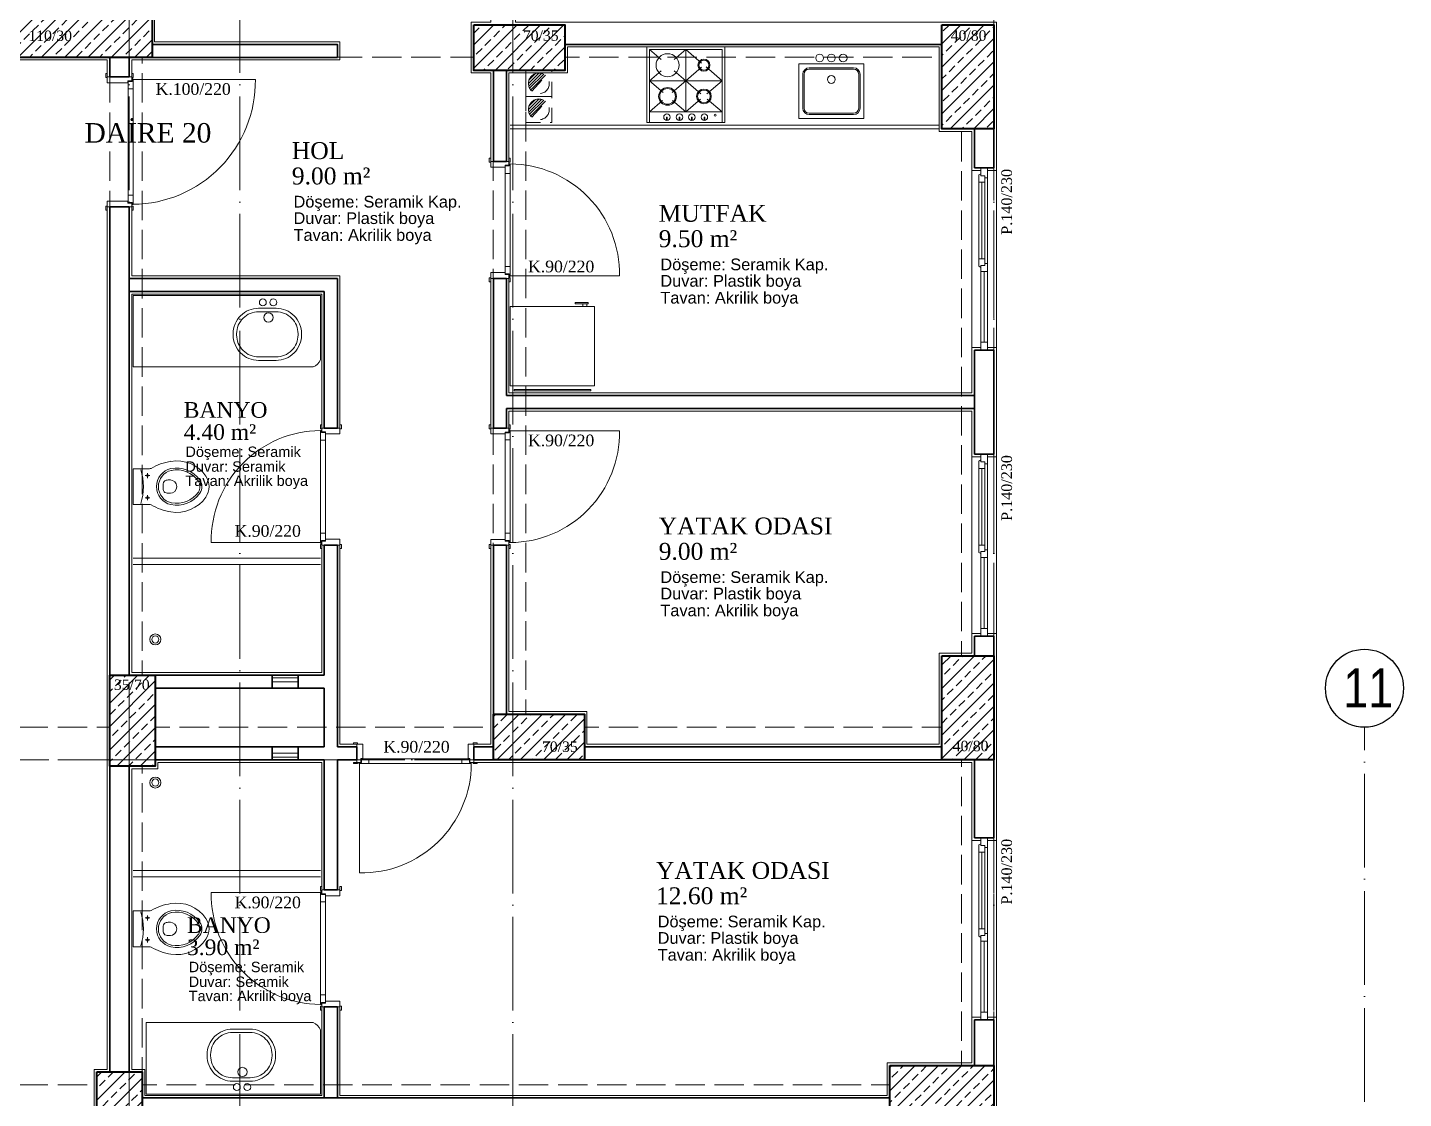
# Model space of a CAD drawing. Header units: millimetres. Extents: x 11587 to 81192, y -36083 to -25300.
# Drawn here: x 35018 to 36076, y -33766 to -32942 of the extents above; entities that cross this region are included whole.
import ezdxf

# ---------------------------------------------------------------- set-up
doc = ezdxf.new("R2010")
doc.units = ezdxf.units.MM
doc.linetypes.add('AKS', pattern=[30, 24, -3, 0, -3])
doc.linetypes.add('IZDUSUM1', pattern=[20, 7.5, -5, 7.5, 0])
for name, color, linetype, lineweight in [('rtm-aks balon', 20, 'Continuous', 25), ('rtm-aks balon yazı', 7, 'Continuous', 20), ('rtm-aks yeni', 7, 'AKS', 20), ('rtm-cam', 141, 'Continuous', 9), ('rtm-duv tugla', 22, 'Continuous', 35), ('rtm-izdusum-üst ince', 8, 'IZDUSUM1', 5), ('rtm-kapı-ahsap', 35, 'Continuous', 13), ('rtm-mhl-yazı-adı', 150, 'Continuous', 30), ('rtm-mhl-yazı-m2', 7, 'Continuous', 20), ('rtm-mhl-yazı-malzeme', 253, 'Continuous', 13), ('rtm-pen-ahsap', 35, 'Continuous', 13), ('rtm-plan katmanı-05', 205, 'Continuous', 20), ('rtm-plan katmanı-07', 135, 'Continuous', 9), ('rtm-sıva', 252, 'Continuous', 15), ('rtm-tarama-betonarme', 51, 'Continuous', 15), ('rtm-tas_betonarme', 50, 'Continuous', 40), ('rtm-tefris vitrifiye', 9, 'Continuous', 9)]:
    doc.layers.add(name, color=color, linetype=linetype, lineweight=lineweight)
doc.styles.add('AKSYAZI', font='ARIALN.TTF')
doc.styles.add('ARIAL', font='times.ttf')
doc.styles.get("Standard").update_dxf_attribs({"font": 'arial.ttf'})
doc.styles.add('VAZ-OLCU', font='times.ttf', dxfattribs={"height": 60})
pattern_1 = [(45, (482503.407, 30119.077), (-8.98025612, 8.98025612), []), (45, (482512.387, 30119.077), (-8.98025612, 8.98025612), [6.35, -3.175])]
pattern_2 = [(45, (12441.76, 20249.116), (-8.980256, 8.980256), []), (45, (12450.74, 20249.116), (-8.980256, 8.980256), [6.35, -3.175])]

# ---------------------------------------------------------------- blocks, each defined once
blk = doc.blocks.new('KİRİŞA')
at = {"layer": 'rtm-izdusum-üst ince', "ltscale": 1.5}
for points in [[(22639.4, -53689.2), (22639.4, -53214.2)], [(22664.4, -53689.2), (22664.4, -53214.2)], [(22671.9, -53214.2), (22919.4, -53214.2)], [(22989.4, -53214.2), (23279.4, -53214.2)], [(22934.4, -53719.2), (22934.4, -53224.2)], [(22959.4, -53719.2), (22959.4, -53224.2)], [(23294.4, -53674.2), (23294.4, -53269.2)], [(23319.4, -53674.2), (23319.4, -53269.2)], [(22219.4, -53729.2), (22639.4, -53729.2)], [(22674.4, -53729.2), (22934.4, -53729.2)], [(23004.4, -53729.2), (23279.4, -53729.2)], [(22219.4, -53754.2), (22639.4, -53754.2)], [(22639.4, -53994.2), (22639.4, -53759.2)], [(22664.4, -53994.2), (22664.4, -53759.2)], [(22674.4, -53754.2), (22934.4, -53754.2)], [(23004.4, -53754.2), (23279.4, -53754.2)], [(23294.4, -53989.2), (23294.4, -53754.2)], [(23319.4, -53989.2), (23319.4, -53754.2)], [(22219.4, -54004.2), (22629.4, -54004.2)], [(22664.4, -54004.2), (23239.4, -54004.2)]]:
    blk.add_lwpolyline(points, dxfattribs=at)
blk = doc.blocks.new('rty')
at = {"layer": 'rtm-kapı-ahsap'}
for p, q in [((-58244.9, -62700.3), (-58243.8, -62700.3)), ((-58244.9, -62703.4), (-58244.9, -62700.3)), ((-58243.8, -62703.4), (-58244.9, -62703.4)), ((-58243.8, -62700.3), (-58243.8, -62703.4)), ((-58243.8, -62707.4), (-58243.8, -62702.9)), ((-58229.8, -62702.9), (-58243.8, -62702.9)), ((-58229.8, -62700.4), (-58229.8, -62703.4)), ((-58228.8, -62700.4), (-58229.8, -62700.4)), ((-58229.8, -62702.9), (-58229.8, -62705.9)), ((-58229.8, -62703.4), (-58228.8, -62703.4)), ((-58228.8, -62703.4), (-58228.8, -62700.4)), ((-58232.8, -62707.4), (-58243.8, -62707.4)), ((-58232.8, -62705.9), (-58232.8, -62707.4)), ((-58229.8, -62705.9), (-58232.8, -62705.9)), ((-58232.6, -62706.4), (-58232.6, -62789.4)), ((-58232.6, -62706.4), (-58229.7, -62706.4)), ((-58228.8, -62712), (-58232.6, -62712)), ((-58229.8, -62704.9), (-58228.8, -62704.9)), ((-58229.7, -62706.4), (-58229.7, -62704.9)), ((-58228.8, -62790.9), (-58228.8, -62704.9)), ((-58144.8, -62704.9), (-58228.8, -62704.9)), ((-58228.8, -62783.7), (-58232.6, -62783.7)), ((-58243.8, -62792.3), (-58244.9, -62792.3)), ((-58244.9, -62792.3), (-58244.9, -62795.4)), ((-58244.9, -62795.4), (-58243.8, -62795.4)), ((-58243.8, -62788.4), (-58243.8, -62792.9)), ((-58232.8, -62788.4), (-58243.8, -62788.4)), ((-58243.8, -62795.4), (-58243.8, -62792.3)), ((-58229.8, -62792.9), (-58243.8, -62792.9)), ((-58232.8, -62789.9), (-58232.8, -62788.4)), ((-58229.8, -62789.9), (-58232.8, -62789.9)), ((-58232.6, -62789.4), (-58229.7, -62789.4)), ((-58229.8, -62792.9), (-58229.8, -62789.9)), ((-58229.8, -62790.9), (-58228.8, -62790.9)), ((-58229.8, -62795.4), (-58229.8, -62792.3)), ((-58229.8, -62792.3), (-58228.8, -62792.3)), ((-58228.8, -62795.4), (-58229.8, -62795.4)), ((-58229.7, -62789.4), (-58229.7, -62790.9)), ((-58228.8, -62792.3), (-58228.8, -62795.4))]:
    blk.add_line(p, q, dxfattribs=at)
at = {"layer": 'rtm-kapı-ahsap', "const_width": 0.392}
blk.add_lwpolyline([(-58229.2, -62703.9, 1), (-58229.2, -62704.5, 1)], format="xyb", close=True, dxfattribs=at)
at = {"layer": 'rtm-kapı-ahsap'}
blk.add_arc((-58229.1, -62706.6), 84.3, 270.2011, 1.1472, dxfattribs=at)
blk = doc.blocks.new('K-100')
at = {"layer": 'rtm-kapı-ahsap'}
for p, q in [((-34308.1, -13702.2), (-34307, -13702.2)), ((-34308.1, -13705.4), (-34308.1, -13702.2)), ((-34307, -13702.2), (-34307, -13705.4)), ((-34307, -13709.3), (-34307, -13704.8)), ((-34288, -13704.8), (-34307, -13704.8)), ((-34288, -13702.3), (-34288, -13705.4)), ((-34287, -13702.3), (-34288, -13702.3)), ((-34288, -13704.8), (-34288, -13707.8)), ((-34287, -13705.4), (-34287, -13702.3)), ((-34307, -13705.4), (-34308.1, -13705.4)), ((-34291, -13709.3), (-34307, -13709.3)), ((-34288, -13707.8), (-34291, -13707.8)), ((-34291, -13707.8), (-34291, -13709.3)), ((-34290.8, -13801.3), (-34290.8, -13708.3)), ((-34290.8, -13708.3), (-34287.9, -13708.3)), ((-34287, -13713.9), (-34290.8, -13713.9)), ((-34288, -13705.4), (-34287, -13705.4)), ((-34288, -13706.8), (-34287, -13706.8)), ((-34287.9, -13708.3), (-34287.9, -13706.8)), ((-34287, -13706.8), (-34287, -13802.8)), ((-34287, -13795.6), (-34290.8, -13795.6)), ((-34307, -13804.2), (-34308.1, -13804.2)), ((-34308.1, -13804.2), (-34308.1, -13807.3)), ((-34308.1, -13807.3), (-34307, -13807.3)), ((-34307, -13800.3), (-34307, -13804.8)), ((-34291, -13800.3), (-34307, -13800.3)), ((-34307, -13807.3), (-34307, -13804.2)), ((-34288, -13804.8), (-34307, -13804.8)), ((-34291, -13801.8), (-34291, -13800.3)), ((-34288, -13801.8), (-34291, -13801.8)), ((-34290.8, -13801.3), (-34287.9, -13801.3)), ((-34288, -13804.8), (-34288, -13801.8)), ((-34288, -13802.8), (-34287, -13802.8)), ((-34288, -13807.3), (-34288, -13804.2)), ((-34288, -13804.2), (-34287, -13804.2)), ((-34287, -13807.3), (-34288, -13807.3)), ((-34287.9, -13801.3), (-34287.9, -13802.8)), ((-34193, -13802.8), (-34287, -13802.8)), ((-34287, -13804.2), (-34287, -13807.3))]:
    blk.add_line(p, q, dxfattribs=at)
at = {"layer": 'rtm-kapı-ahsap', "const_width": 0.392}
blk.add_lwpolyline([(-34287.4, -13803.7, -1), (-34287.4, -13803.1, -1)], format="xyb", close=True, dxfattribs=at)
at = {"layer": 'rtm-kapı-ahsap'}
blk.add_arc((-34287.9, -13801.7), 94.9, 359.3332, 89.4605, dxfattribs=at)

msp = doc.modelspace()

# ---------------------------------------------------------------- hatches: boundary and pattern name
at = {"layer": 'rtm-izdusum-üst ince', "ltscale": 1.5}
h = msp.add_hatch(dxfattribs=at)
h.set_pattern_fill('ANSI31', color=256, scale=0.5, angle=180, style=0)
h.set_pattern_definition([(225, (35855.5832, -32975.134), (1.122532, -1.122532), [])])
edge = h.paths.add_edge_path()
edge.add_arc((35411.19, -32985.13), 8, 47.23741, 227.23741, ccw=False)
edge.add_line((35416.62, -32979.26), (35405.76, -32991.01))
h = msp.add_hatch(dxfattribs=at)
h.set_pattern_fill('ANSI31', color=256, scale=0.5, angle=180, style=0)
h.set_pattern_definition([(225, (35855.5832, -32995.134), (1.122532, -1.122532), [])])
edge = h.paths.add_edge_path()
edge.add_arc((35411.19, -33005.13), 8, 47.23741, 227.23741, ccw=False)
edge.add_line((35416.62, -32999.26), (35405.76, -33011.01))
at = {"layer": 'rtm-tarama-betonarme'}
h = msp.add_hatch(dxfattribs=at)
h.set_pattern_fill('ANSI33', color=256, scale=2, style=0)
h.set_pattern_definition(pattern_1)
h.paths.add_polyline_path([(35113.69, -32935.13), (35113.69, -32965.13), (35003.69, -32965.13), (35003.69, -32935.13)])
h = msp.add_hatch(dxfattribs=at)
h.set_pattern_fill('ANSI33', color=256, scale=2, style=0)
h.set_pattern_definition(pattern_1)
h.paths.add_polyline_path([(35431.19, -32940.13), (35431.19, -32975.13), (35361.19, -32975.13), (35361.19, -32940.13)])
h = msp.add_hatch(dxfattribs=at)
h.set_pattern_fill('ANSI33', color=256, scale=2, style=0)
h.set_pattern_definition(pattern_1)
h.paths.add_polyline_path([(35761.19, -33020.13), (35721.19, -33020.13), (35721.19, -32940.13), (35761.19, -32940.13)])
h = msp.add_hatch(dxfattribs=at)
h.set_pattern_fill('ANSI33', color=256, scale=2, style=0)
h.set_pattern_definition(pattern_2)
h.paths.add_polyline_path([(35761.19, -33505.13), (35721.19, -33505.13), (35721.19, -33425.13), (35761.19, -33425.13)])
h = msp.add_hatch(dxfattribs=at)
h.set_pattern_fill('ANSI33', color=256, scale=2, style=0)
h.set_pattern_definition(pattern_2)
h.paths.add_polyline_path([(35116.19, -33510.13), (35081.19, -33510.13), (35081.19, -33440.13), (35116.19, -33440.13)])
h = msp.add_hatch(dxfattribs=at)
h.set_pattern_fill('ANSI33', color=256, scale=2, style=0)
h.set_pattern_definition(pattern_2)
h.paths.add_polyline_path([(35376.19, -33505.13), (35376.19, -33470.13), (35446.19, -33470.13), (35446.19, -33505.13)])
h = msp.add_hatch(dxfattribs=at)
h.set_pattern_fill('ANSI33', color=256, scale=2, style=0)
h.set_pattern_definition([(45, (12431.76, 20249.116), (-8.980256, 8.980256), []), (45, (12440.74, 20249.116), (-8.980256, 8.980256), [6.35, -3.175])])
h.paths.add_polyline_path([(35071.19, -33825.13), (35071.19, -33745.13), (35106.19, -33745.13), (35106.19, -33825.13)])
h = msp.add_hatch(dxfattribs=at)
h.set_pattern_fill('ANSI33', color=256, scale=2, style=0)
h.set_pattern_definition(pattern_2)
h.paths.add_polyline_path([(35761.19, -33780.13), (35681.19, -33780.13), (35681.19, -33740.13), (35761.19, -33740.13)])

# ---------------------------------------------------------------- linework, layer by layer
at = {"layer": 'rtm-aks balon'}
msp.add_circle((36046.19, -33450.13), 30, dxfattribs=at)
at = {"layer": 'rtm-aks yeni', "ltscale": 3}
for p, q in [((35096.19, -35680.13), (35096.19, -31980.13)), ((35181.19, -35680.13), (35181.19, -31980.13)), ((35391.19, -35680.13), (35391.19, -31980.13)), ((35761.19, -35680.13), (35761.19, -31980.13)), ((36046.19, -35570.13), (36046.19, -33480.13)), ((33971.19, -33505.13), (35761.19, -33505.13))]:
    msp.add_line(p, q, dxfattribs=at)
at = {"layer": 'rtm-cam'}
for p, q in [((35751.94, -33061.13), (35751.94, -33120.13)), ((35753.69, -33129.63), (35753.69, -33184.13)), ((35751.94, -33281.13), (35751.94, -33340.13)), ((35753.69, -33349.63), (35753.69, -33404.13)), ((35751.94, -33576.13), (35751.94, -33635.13)), ((35753.69, -33644.63), (35753.69, -33699.13))]:
    msp.add_line(p, q, dxfattribs=at)
at = {"layer": 'rtm-duv tugla'}
for points in [[(35081.19, -32965.13), (35081.19, -32980.13)], [(35096.19, -32965.13), (35096.19, -32980.13)], [(35113.69, -32965.13), (35256.19, -32965.13), (35256.19, -32955.13), (35113.69, -32955.13)], [(35431.19, -32955.13), (35721.19, -32955.13)], [(35376.19, -32975.13), (35376.19, -33045.13)], [(35386.19, -32975.13), (35386.19, -33045.13)], [(35096.19, -32980.13), (35081.19, -32980.13)], [(35746.19, -33020.13), (35746.19, -33050.13)], [(35761.19, -33020.13), (35761.19, -33050.13)], [(35376.19, -33045.13), (35386.19, -33045.13)], [(35746.19, -33050.13), (35761.19, -33050.13)], [(35096.19, -33080.13), (35081.19, -33080.13)], [(35081.19, -33080.13), (35081.19, -33440.13)], [(35096.19, -33080.13), (35096.19, -33440.13)], [(35096.19, -33135.13), (35256.19, -33135.13)], [(35096.19, -33145.13), (35246.19, -33145.13)], [(35246.19, -33145.13), (35246.19, -33250.13)], [(35256.19, -33135.13), (35256.19, -33250.13)], [(35376.19, -33135.13), (35386.19, -33135.13)], [(35376.19, -33135.13), (35376.19, -33250.13)], [(35386.19, -33135.13), (35386.19, -33225.13)], [(35746.19, -33190.13), (35761.19, -33190.13)], [(35746.19, -33190.13), (35746.19, -33270.13)], [(35761.19, -33190.13), (35761.19, -33270.13)], [(35386.19, -33225.13), (35746.19, -33225.13)], [(35386.19, -33235.13), (35746.19, -33235.13)], [(35386.19, -33235.13), (35386.19, -33250.13)], [(35256.19, -33250.13), (35246.19, -33250.13)], [(35376.19, -33250.13), (35386.19, -33250.13)], [(35746.19, -33270.13), (35761.19, -33270.13)], [(35256.19, -33340.13), (35246.19, -33340.13)], [(35246.19, -33340.13), (35246.19, -33440.13)], [(35256.19, -33340.13), (35256.19, -33495.13)], [(35376.19, -33340.13), (35386.19, -33340.13)], [(35376.19, -33340.13), (35376.19, -33470.13)], [(35386.19, -33340.13), (35386.19, -33470.13)], [(35746.19, -33410.13), (35761.19, -33410.13)], [(35746.19, -33410.13), (35746.19, -33425.13)], [(35761.19, -33410.13), (35761.19, -33425.13)], [(35116.19, -33440.13), (35246.19, -33440.13)], [(35206.19, -33450.13), (35206.19, -33440.13)], [(35226.19, -33450.13), (35226.19, -33440.13)], [(35116.19, -33450.13), (35246.19, -33450.13)], [(35246.19, -33450.13), (35246.19, -33495.13)], [(35116.19, -33495.13), (35246.19, -33495.13)], [(35116.19, -33505.13), (35246.19, -33505.13)], [(35206.19, -33495.13), (35206.19, -33505.13)], [(35226.19, -33495.13), (35226.19, -33505.13)], [(35246.19, -33505.13), (35246.19, -33605.13)], [(35256.19, -33495.13), (35271.19, -33495.13)], [(35256.19, -33505.13), (35271.19, -33505.13)], [(35256.19, -33505.13), (35256.19, -33605.13)], [(35271.19, -33495.13), (35271.19, -33505.13)], [(35361.19, -33495.13), (35361.19, -33505.13)], [(35361.19, -33495.13), (35376.19, -33495.13)], [(35361.19, -33505.13), (35376.19, -33505.13)], [(35721.19, -33495.13), (35446.19, -33495.13)], [(35721.19, -33505.13), (35446.19, -33505.13)], [(35746.19, -33505.13), (35746.19, -33565.13)], [(35761.19, -33505.13), (35761.19, -33565.13)], [(35081.19, -33510.13), (35081.19, -33745.13)], [(35096.19, -33510.13), (35096.19, -33745.13)], [(35746.19, -33565.13), (35761.19, -33565.13)], [(35256.19, -33605.13), (35246.19, -33605.13)], [(35256.19, -33695.13), (35246.19, -33695.13)], [(35246.19, -33695.13), (35246.19, -33765.13)], [(35256.19, -33695.13), (35256.19, -33765.13)], [(35746.19, -33705.13), (35761.19, -33705.13)], [(35746.19, -33705.13), (35746.19, -33740.13)], [(35761.19, -33705.13), (35761.19, -33740.13)], [(35681.19, -33765.13), (35106.19, -33765.13)]]:
    msp.add_lwpolyline(points, dxfattribs=at)
at = {"layer": 'rtm-izdusum-üst ince', "ltscale": 1.5}
for points in [[(35401.19, -32975.13), (35401.19, -32995.13), (35421.19, -32995.13), (35421.19, -32975.13), (35401.19, -32975.13)], [(35405.76, -32991.01), (35416.62, -32979.26)], [(35401.19, -32995.13), (35401.19, -33015.13), (35421.19, -33015.13), (35421.19, -32995.13), (35401.19, -32995.13)], [(35405.76, -33011.01), (35416.62, -32999.26)]]:
    msp.add_lwpolyline(points, dxfattribs=at)
for centre in [(35411.19, -32985.13), (35411.19, -33005.13)]:
    msp.add_circle(centre, 8, dxfattribs=at)
at = {"layer": 'rtm-kapı-ahsap'}
for points in [[(35226.19, -33442.13), (35206.19, -33442.13)], [(35226.19, -33445.13), (35206.19, -33445.13)], [(35226.19, -33500.13), (35206.19, -33500.13)], [(35226.19, -33503.13), (35206.19, -33503.13)]]:
    msp.add_lwpolyline(points, dxfattribs=at)
at = {"layer": 'rtm-pen-ahsap'}
for p, q in [((35751.19, -33050.13), (35751.19, -33056.13)), ((35756.19, -33057.63), (35756.19, -33050.13)), ((35749.69, -33055.5), (35749.69, -33061.13)), ((35754.19, -33056.13), (35751.19, -33056.13)), ((35754.19, -33056.13), (35754.19, -33061.13)), ((35756.19, -33057.63), (35754.19, -33057.63)), ((35749.69, -33120.13), (35749.69, -33061.13)), ((35754.19, -33061.13), (35749.69, -33061.13)), ((35754.19, -33120.13), (35754.19, -33061.13)), ((35749.69, -33125.77), (35749.69, -33120.13)), ((35754.19, -33120.13), (35749.69, -33120.13)), ((35754.19, -33125.13), (35754.19, -33120.13)), ((35754.19, -33123.63), (35756.19, -33123.63)), ((35756.19, -33131.13), (35756.19, -33123.63)), ((35751.19, -33125.13), (35751.19, -33129.63)), ((35754.19, -33125.13), (35751.19, -33125.13)), ((35751.19, -33179.13), (35751.19, -33129.63)), ((35756.19, -33129.63), (35751.19, -33129.63)), ((35756.19, -33131.13), (35756.19, -33190.13)), ((35751.19, -33179.13), (35751.19, -33184.77)), ((35756.19, -33184.13), (35751.19, -33184.13)), ((35751.19, -33190.13), (35751.19, -33184.13)), ((35751.19, -33270.13), (35751.19, -33276.13)), ((35756.19, -33277.63), (35756.19, -33270.13)), ((35749.69, -33275.5), (35749.69, -33281.13)), ((35749.69, -33340.13), (35749.69, -33281.13)), ((35754.19, -33281.13), (35749.69, -33281.13)), ((35754.19, -33276.13), (35751.19, -33276.13)), ((35754.19, -33276.13), (35754.19, -33281.13)), ((35756.19, -33277.63), (35754.19, -33277.63)), ((35754.19, -33340.13), (35754.19, -33281.13)), ((35749.69, -33345.77), (35749.69, -33340.13)), ((35754.19, -33340.13), (35749.69, -33340.13)), ((35751.19, -33345.13), (35751.19, -33349.63)), ((35754.19, -33345.13), (35751.19, -33345.13)), ((35754.19, -33345.13), (35754.19, -33340.13)), ((35754.19, -33343.63), (35756.19, -33343.63)), ((35756.19, -33351.13), (35756.19, -33343.63)), ((35751.19, -33399.13), (35751.19, -33349.63)), ((35756.19, -33349.63), (35751.19, -33349.63)), ((35756.19, -33351.13), (35756.19, -33410.13)), ((35751.19, -33399.13), (35751.19, -33404.77)), ((35756.19, -33404.13), (35751.19, -33404.13)), ((35751.19, -33410.13), (35751.19, -33404.13)), ((35751.19, -33565.13), (35751.19, -33571.13)), ((35756.19, -33572.63), (35756.19, -33565.13)), ((35749.69, -33570.5), (35749.69, -33576.13)), ((35749.69, -33635.13), (35749.69, -33576.13)), ((35754.19, -33576.13), (35749.69, -33576.13)), ((35754.19, -33571.13), (35751.19, -33571.13)), ((35754.19, -33571.13), (35754.19, -33576.13)), ((35756.19, -33572.63), (35754.19, -33572.63)), ((35754.19, -33635.13), (35754.19, -33576.13)), ((35749.69, -33640.77), (35749.69, -33635.13)), ((35754.19, -33635.13), (35749.69, -33635.13)), ((35751.19, -33640.13), (35751.19, -33644.63)), ((35754.19, -33640.13), (35751.19, -33640.13)), ((35754.19, -33640.13), (35754.19, -33635.13)), ((35754.19, -33638.63), (35756.19, -33638.63)), ((35756.19, -33646.13), (35756.19, -33638.63)), ((35751.19, -33694.13), (35751.19, -33644.63)), ((35756.19, -33644.63), (35751.19, -33644.63)), ((35756.19, -33646.13), (35756.19, -33705.13)), ((35751.19, -33694.13), (35751.19, -33699.77)), ((35756.19, -33699.13), (35751.19, -33699.13)), ((35751.19, -33705.13), (35751.19, -33699.13))]:
    msp.add_line(p, q, dxfattribs=at)
for points in [[(35749.69, -33055.5), (35751.19, -33054.63)], [(35749.69, -33125.77), (35751.19, -33126.64)], [(35749.69, -33275.5), (35751.19, -33274.63)], [(35749.69, -33345.77), (35751.19, -33346.64)], [(35749.69, -33570.5), (35751.19, -33569.63)], [(35749.69, -33640.77), (35751.19, -33641.64)]]:
    msp.add_lwpolyline(points, dxfattribs=at)
at = {"layer": 'rtm-plan katmanı-05', "ltscale": 0.6}
for points in [[(35744.19, -33188.13), (35744.19, -33052.13)], [(35763.19, -33188.13), (35763.19, -33052.13)], [(35744.19, -33408.13), (35744.19, -33272.13)], [(35763.19, -33408.13), (35763.19, -33272.13)], [(35744.19, -33703.13), (35744.19, -33567.13)], [(35763.19, -33703.13), (35763.19, -33567.13)]]:
    msp.add_lwpolyline(points, dxfattribs=at)
at = {"layer": 'rtm-plan katmanı-07'}
for points in [[(35756.19, -33123.63), (35756.19, -33057.63)], [(35756.19, -33343.63), (35756.19, -33277.63)], [(35756.19, -33638.63), (35756.19, -33572.63)]]:
    msp.add_lwpolyline(points, dxfattribs=at)
at = {"layer": 'rtm-sıva'}
for points in [[(35168.19, -32390.13), (35168.19, -32397.13), (35025.69, -32397.13), (35025.69, -32933.13), (35115.69, -32933.13), (35115.69, -32953.13), (35258.19, -32953.13), (35258.19, -32967.13), (35098.19, -32967.13), (35098.19, -32980.13)], [(35374.19, -33045.13), (35374.19, -32977.13), (35359.19, -32977.13), (35359.19, -32938.13), (35374.19, -32938.13), (35374.19, -32838.13)], [(35756.19, -33052.13), (35763.19, -33052.13), (35763.19, -32938.13), (35393.19, -32938.13), (35393.19, -32838.13)], [(35751.19, -33052.13), (35744.19, -33052.13), (35744.19, -33022.13), (35719.19, -33022.13), (35719.19, -32957.13), (35433.19, -32957.13), (35433.19, -32977.13), (35388.19, -32977.13), (35388.19, -33045.13)], [(35079.19, -32980.13), (35079.19, -32967.13), (34953.19, -32967.13), (34953.19, -32980.13)], [(35086.19, -33847.13), (35079.19, -33847.13), (35079.19, -33827.13), (35069.19, -33827.13), (35069.19, -33743.13), (35079.19, -33743.13), (35079.19, -33080.13)], [(35098.19, -33080.13), (35098.19, -33133.13), (35258.19, -33133.13), (35258.19, -33250.13)], [(35374.19, -33250.13), (35374.19, -33135.13)], [(35388.19, -33135.13), (35388.19, -33223.13), (35744.19, -33223.13), (35744.19, -33188.13), (35751.19, -33188.13)], [(35244.19, -33250.13), (35244.19, -33147.13), (35098.19, -33147.13), (35098.19, -33438.13), (35244.19, -33438.13), (35244.19, -33340.13)], [(35756.19, -33272.13), (35763.19, -33272.13), (35763.19, -33188.13), (35756.19, -33188.13)], [(35388.19, -33250.13), (35388.19, -33237.13), (35744.19, -33237.13), (35744.19, -33272.13), (35751.19, -33272.13)], [(35258.19, -33340.13), (35258.19, -33493.13), (35271.19, -33493.13)], [(35361.19, -33493.13), (35374.19, -33493.13), (35374.19, -33340.13)], [(35388.19, -33340.13), (35388.19, -33468.13), (35448.19, -33468.13), (35448.19, -33493.13), (35719.19, -33493.13), (35719.19, -33423.13), (35744.19, -33423.13), (35744.19, -33408.13), (35751.19, -33408.13)], [(35756.19, -33408.13), (35763.19, -33408.13), (35763.19, -33567.13), (35756.19, -33567.13)], [(35244.19, -33605.13), (35244.19, -33507.13), (35118.19, -33507.13), (35118.19, -33512.13), (35098.19, -33512.13), (35098.19, -33743.13), (35108.19, -33743.13), (35108.19, -33763.13), (35244.19, -33763.13), (35244.19, -33695.13)], [(35751.19, -33567.13), (35744.19, -33567.13), (35744.19, -33507.13), (35361.19, -33507.13)], [(35258.19, -33695.13), (35258.19, -33763.13)], [(35756.19, -33703.13), (35763.19, -33703.13), (35763.19, -33782.13), (35108.19, -33782.13), (35108.19, -33827.13), (35098.19, -33827.13), (35098.19, -33847.13)], [(35258.19, -33763.13), (35679.19, -33763.13), (35679.19, -33738.13), (35744.19, -33738.13), (35744.19, -33703.13), (35751.19, -33703.13)]]:
    msp.add_lwpolyline(points, dxfattribs=at)
at = {"layer": 'rtm-tas_betonarme'}
for points in [[(35003.69, -32935.13), (35113.69, -32935.13), (35113.69, -32965.13), (35003.69, -32965.13)], [(35361.19, -32940.13), (35431.19, -32940.13), (35431.19, -32975.13), (35361.19, -32975.13)], [(35721.19, -32940.13), (35761.19, -32940.13), (35761.19, -33020.13), (35721.19, -33020.13)], [(35721.19, -33425.13), (35761.19, -33425.13), (35761.19, -33505.13), (35721.19, -33505.13)], [(35081.19, -33440.13), (35116.19, -33440.13), (35116.19, -33510.13), (35081.19, -33510.13)], [(35376.19, -33470.13), (35446.19, -33470.13), (35446.19, -33505.13), (35376.19, -33505.13)], [(35071.19, -33745.13), (35106.19, -33745.13), (35106.19, -33825.13), (35071.19, -33825.13)], [(35681.19, -33740.13), (35761.19, -33740.13), (35761.19, -33780.13), (35681.19, -33780.13)]]:
    msp.add_lwpolyline(points, close=True, dxfattribs=at)
at = {"layer": 'rtm-tefris vitrifiye'}
for p, q in [((35554.17, -32957.13), (35494.17, -32957.13)), ((35505.13, -32966.82), (35496.17, -32959.13)), ((35552.17, -32959.13), (35496.17, -32959.13)), ((35496.17, -32959.13), (35496.17, -33007.13)), ((35524.17, -32959.13), (35515.2, -32966.82)), ((35536.36, -32969.59), (35524.17, -32959.13)), ((35524.17, -32959.13), (35524.17, -33007.13)), ((35552.17, -32959.13), (35552.17, -33015.13)), ((35554.17, -32957.13), (35554.17, -33015.13)), ((35496.17, -32983.13), (35505.13, -32975.45)), ((35515.2, -32975.45), (35524.17, -32983.13)), ((35524.17, -32983.13), (35536.4, -32972.65)), ((35539.75, -32972.49), (35552.17, -32983.13)), ((35611.19, -33012.13), (35611.19, -32970.13)), ((35661.19, -32970.13), (35611.19, -32970.13)), ((35653.19, -32973.13), (35619.19, -32973.13)), ((35653.19, -32974.13), (35619.19, -32974.13)), ((35661.19, -33012.13), (35661.19, -32970.13)), ((35496.17, -32983.13), (35506.79, -32992.24)), ((35552.17, -32983.13), (35496.17, -32983.13)), ((35524.17, -32983.13), (35513.71, -32992.1)), ((35524.17, -32983.13), (35535.87, -32993.17)), ((35552.17, -32983.13), (35540.48, -32993.15)), ((35614.19, -33004.13), (35614.19, -32978.13)), ((35615.19, -33004.13), (35615.19, -32978.13)), ((35657.19, -33004.13), (35657.19, -32978.13)), ((35658.19, -33004.13), (35658.19, -32978.13)), ((35535.54, -32997.39), (35524.17, -33007.13)), ((35540.64, -32997.26), (35552.17, -33007.13)), ((35506.39, -32998.37), (35496.17, -33007.13)), ((35496.17, -33007.13), (35496.17, -33015.13)), ((35552.17, -33007.13), (35496.17, -33007.13)), ((35513.88, -32998.31), (35524.17, -33007.13)), ((35554.17, -33015.13), (35494.17, -33015.13)), ((35509.45, -33011.16), (35509.99, -33011.16)), ((35509.45, -33013.62), (35509.45, -33011.16)), ((35509.99, -33011.16), (35509.99, -33013.62)), ((35519.03, -33011.16), (35519.57, -33011.16)), ((35519.03, -33013.62), (35519.03, -33011.16)), ((35519.57, -33011.16), (35519.57, -33013.62)), ((35528.62, -33011.16), (35529.16, -33011.16)), ((35528.62, -33013.62), (35528.62, -33011.16)), ((35529.16, -33011.16), (35529.16, -33013.62)), ((35538.21, -33011.16), (35538.74, -33011.16)), ((35538.21, -33013.62), (35538.21, -33011.16)), ((35538.74, -33011.16), (35538.74, -33013.62)), ((35611.19, -33012.13), (35661.19, -33012.13)), ((35619.19, -33008.13), (35653.19, -33008.13)), ((35619.19, -33009.13), (35653.19, -33009.13)), ((35719.19, -33020.13), (35389.19, -33020.13)), ((35439.09, -33153.57), (35449.09, -33153.57)), ((35439.09, -33154.57), (35439.09, -33153.57)), ((35449.09, -33154.57), (35439.09, -33154.57)), ((35445.09, -33156.57), (35445.09, -33154.57)), ((35448.09, -33156.57), (35448.09, -33154.57)), ((35449.09, -33153.57), (35449.09, -33154.57)), ((35389.09, -33156.57), (35389.09, -33217.57)), ((35454.09, -33217.57), (35454.09, -33156.57)), ((35389.09, -33217.57), (35454.09, -33217.57)), ((35392.09, -33220.57), (35451.09, -33220.57)), ((35392.09, -33221.57), (35392.09, -33220.57)), ((35451.09, -33221.57), (35392.09, -33221.57)), ((35451.09, -33220.57), (35451.09, -33221.57)), ((35099.19, -33308.88), (35099.19, -33281.39)), ((35111.78, -33281.39), (35099.19, -33281.39)), ((35108.32, -33286.61), (35112.03, -33286.61)), ((35110.19, -33284.77), (35110.19, -33288.68)), ((35122.29, -33292.97), (35122.29, -33297.3)), ((35108.32, -33303.66), (35112.03, -33303.66)), ((35110.19, -33305.5), (35110.19, -33301.59)), ((35111.78, -33308.88), (35099.19, -33308.88)), ((35099.19, -33621.39), (35099.19, -33648.88)), ((35111.78, -33621.39), (35099.19, -33621.39)), ((35108.32, -33626.61), (35112.03, -33626.61)), ((35110.19, -33624.77), (35110.19, -33628.68)), ((35110.19, -33645.5), (35110.19, -33641.59)), ((35122.29, -33637.3), (35122.29, -33632.97)), ((35111.78, -33648.88), (35099.19, -33648.88)), ((35108.32, -33643.66), (35112.03, -33643.66))]:
    msp.add_line(p, q, dxfattribs=at)
for points in [[(35494.17, -32957.13), (35494.17, -33015.13)], [(35719.19, -33017.13), (35389.19, -33017.13)], [(35454.09, -33156.57), (35389.09, -33156.57)], [(35099.19, -33350.13), (35243.19, -33350.13)], [(35099.19, -33355.13), (35243.19, -33355.13)], [(35099.19, -33590.13), (35243.19, -33590.13)], [(35099.19, -33595.13), (35243.19, -33595.13)]]:
    msp.add_lwpolyline(points, dxfattribs=at)
for points in [[(35099.19, -33203.13), (35237.61, -33203.13, 0.2032744), (35243.19, -33197.55), (35243.19, -33148.13), (35099.19, -33148.13), (35099.19, -33203.13)], [(35228.66, -33178.5), (35228.66, -33177.61, 0.4142136), (35209.06, -33158.01), (35195.67, -33158.01, 0.4142136), (35176.06, -33177.61), (35176.06, -33178.5, 0.4142136), (35195.67, -33198.1), (35209.06, -33198.1, 0.4142136)], [(35225.99, -33178.5), (35225.99, -33177.61, 0.4142136), (35209.06, -33160.68), (35195.67, -33160.68, 0.4142136), (35178.74, -33177.61), (35178.74, -33178.5, 0.4142136), (35195.67, -33195.43), (35209.06, -33195.43, 0.4142136)], [(35109.19, -33707.13), (35237.61, -33707.13, -0.2032744), (35243.19, -33712.72), (35243.19, -33762.13), (35109.19, -33762.13), (35109.19, -33707.13)], [(35208.66, -33731.77), (35208.66, -33732.66, -0.4142136), (35189.06, -33752.26), (35175.67, -33752.26, -0.4142136), (35156.06, -33732.66), (35156.06, -33731.77, -0.4142136), (35175.67, -33712.17), (35189.06, -33712.17, -0.4142136)], [(35205.99, -33731.77), (35205.99, -33732.66, -0.4142136), (35189.06, -33749.59), (35175.67, -33749.59, -0.4142136), (35158.74, -33732.66), (35158.74, -33731.77, -0.4142136), (35175.67, -33714.84), (35189.06, -33714.84, -0.4142136)]]:
    msp.add_lwpolyline(points, format="xyb", close=True, dxfattribs=at)
for centre, radius in [((35510.17, -32971.13), 8.84), ((35627.19, -32965.63), 3), ((35636.19, -32965.63), 3), ((35645.19, -32965.63), 3), ((35538.17, -32971.13), 4.63), ((35538.17, -32971.13), 3.84), ((35636.19, -32982.13), 3), ((35510.17, -32995.13), 6.84), ((35510.17, -32995.13), 6.05), ((35538.17, -32995.13), 5.63), ((35538.17, -32995.13), 4.84), ((35509.72, -33011.13), 2.5), ((35519.3, -33011.13), 2.5), ((35528.89, -33011.13), 2.5), ((35538.48, -33011.13), 2.5), ((35546.75, -33009.56), 0.75), ((35198.91, -33153.55), 2.67), ((35206.93, -33153.55), 2.67), ((35203.19, -33165.13), 3.56), ((35110.19, -33286.61), 0.825), ((35110.19, -33303.66), 0.825), ((35116.19, -33412.63), 4.25), ((35116.19, -33412.63), 2.75), ((35116.19, -33522.63), 4.25), ((35116.19, -33522.63), 2.75), ((35110.19, -33626.61), 0.825), ((35110.19, -33643.66), 0.825), ((35183.19, -33745.13), 3.56), ((35178.91, -33756.72), 2.67), ((35186.93, -33756.72), 2.67)]:
    msp.add_circle(centre, radius, dxfattribs=at)
for centre, radius, start, end in [((35619.19, -32978.13), 5, 90, 180), ((35619.19, -32978.13), 4, 90, 180), ((35653.19, -32978.13), 5, 0, 90), ((35653.19, -32978.13), 4, 0, 90), ((35619.19, -33004.13), 5, 180, 270), ((35619.19, -33004.13), 4, 180, 270), ((35653.19, -33004.13), 4, 270, 0), ((35653.19, -33004.13), 5, 270, 0), ((35063, -33295.13), 44, 342.84729, 17.15268), ((35111.78, -33279.19), 2.2, 270, 300.09462), ((35134.94, -33319.16), 44, 98.76392, 120.09462), ((35131.42, -33295.21), 14.3, 102.81214, 179.7338), ((35131.42, -33295.21), 12.87, 102.81214, 179.7338), ((35132.58, -33302.83), 27.5, 34.90445, 99.49177), ((35132.58, -33302.83), 22, 35.18852, 101.4306), ((35132.58, -33302.83), 20.57, 35.18852, 101.4306), ((35125.04, -33292.97), 2.75, 102.17308, 180), ((35127.19, -33302.94), 12.95, 86.68797, 102.17308), ((35127.52, -33295.11), 5.11, 0.26223, 90), ((35142.64, -33295.13), 7.92, 327.83247, 32.16749), ((35142.64, -33295.13), 9.35, 327.83247, 32.16749), ((35142.64, -33295.13), 14.85, 327.23949, 32.76051), ((35131.42, -33295.06), 14.3, 180.2662, 257.18786), ((35131.42, -33295.06), 12.87, 180.2662, 257.18786), ((35125.04, -33297.3), 2.75, 180, 257.82692), ((35127.19, -33287.33), 12.95, 257.82692, 273.31203), ((35127.52, -33295.16), 5.12, 270, 359.73777), ((35132.58, -33287.43), 27.5, 260.50823, 325.09555), ((35132.58, -33287.43), 22, 258.5694, 324.81148), ((35132.58, -33287.43), 20.57, 258.5694, 324.81148), ((35111.78, -33311.08), 2.2, 59.90538, 90), ((35134.94, -33271.1), 44, 239.90538, 261.23608), ((35111.78, -33619.19), 2.2, 270, 300.09462), ((35134.94, -33659.16), 44, 98.76392, 120.09462), ((35131.42, -33635.21), 14.3, 102.81214, 179.7338), ((35132.58, -33642.83), 27.5, 34.90445, 99.49177), ((35132.58, -33642.83), 22, 35.18852, 101.4306), ((35063, -33635.13), 44, 342.84732, 17.15271), ((35131.42, -33635.21), 12.87, 102.81214, 179.7338), ((35125.04, -33632.97), 2.75, 102.17308, 180), ((35127.19, -33642.94), 12.95, 86.68797, 102.17308), ((35127.52, -33635.11), 5.12, 0.26223, 90), ((35132.58, -33642.83), 20.57, 35.18852, 101.4306), ((35142.64, -33635.13), 7.92, 327.83251, 32.16753), ((35142.64, -33635.13), 9.35, 327.83251, 32.16753), ((35142.64, -33635.13), 14.85, 327.23949, 32.76051), ((35131.42, -33635.06), 14.3, 180.2662, 257.18786), ((35131.42, -33635.06), 12.87, 180.2662, 257.18786), ((35125.04, -33637.3), 2.75, 180, 257.82692), ((35127.19, -33627.33), 12.95, 257.82692, 273.31203), ((35127.52, -33635.16), 5.11, 270, 359.73777), ((35132.58, -33627.43), 22, 258.5694, 324.81148), ((35132.58, -33627.43), 20.57, 258.5694, 324.81148), ((35111.78, -33651.08), 2.2, 59.90538, 90), ((35134.94, -33611.1), 44, 239.90538, 261.23608), ((35132.58, -33627.43), 27.5, 260.50823, 325.09555)]:
    msp.add_arc(centre, radius, start, end, dxfattribs=at)

# ---------------------------------------------------------------- block references
at = {"layer": 'rtm-izdusum-üst ince'}
msp.add_blockref('KİRİŞA', (12441.76, 20249.12), dxfattribs=at)
at = {"layer": 'rtm-kapı-ahsap', "xscale": -1}
for name, p, rotation in [('K-100', (69386.17, -46784.92), 180), ('rty', (93617.97, -95838), 180), ('rty', (-27431.68, -91736.91), 90)]:
    msp.add_blockref(name, p, dxfattribs=dict(at, rotation=rotation))
at = {"layer": 'rtm-kapı-ahsap', "rotation": 180}
msp.add_blockref('rty', (-22985.59, -96043), dxfattribs=at)
at = {"layer": 'rtm-kapı-ahsap'}
msp.add_blockref('rty', (93617.97, 29452.74), dxfattribs=at)
at = {"layer": 'rtm-kapı-ahsap', "xscale": -1}
msp.add_blockref('rty', (-22985.59, 29097.74), dxfattribs=at)

# ---------------------------------------------------------------- texts
at = {"layer": 'rtm-aks balon yazı', "insert": (36029.97, -33464.9), "char_height": 30, "width": 27.7214, "attachment_point": 7, "style": 'AKSYAZI'}
msp.add_mtext('11', dxfattribs=at)
at = {"layer": 'rtm-mhl-yazı-adı', "style": 'ARIAL'}
for s, height, p in [('DAİRE 20', 15, (35061.76, -33030.67)), ('HOL', 13, (35221.19, -33043.32)), ('MUTFAK', 13, (35503.35, -33091.53)), ('BANYO', 12, (35138.03, -33242.16)), ('YATAK ODASI', 13, (35503.35, -33331.92)), ('YATAK ODASI', 13, (35501.27, -33596.7)), ('BANYO', 12, (35140.56, -33638.25))]:
    msp.add_text(s, height=height, dxfattribs=at).set_placement(p)
at = {"layer": 'rtm-mhl-yazı-m2', "style": 'ARIAL'}
for s, height, p in [('110/30', 8, (35018.55, -32952.54)), ('70/35', 8, (35398.88, -32952.38)), ('40/80', 8, (35727.95, -32952.38)), ('9.00 m² ', 13, (35221.19, -33062.81)), ('9.50 m² ', 13, (35503.35, -33111.02)), ('4.40 m² ', 12, (35138.03, -33259.19)), ('9.00 m² ', 13, (35503.35, -33351.41)), ('35/70', 8, (35084.31, -33451.42)), ('70/35', 8, (35413.57, -33499.07)), ('40/80', 8, (35729.49, -33498.55)), ('12.60 m² ', 13, (35501.27, -33616.19)), ('3.90 m² ', 12, (35140.56, -33655.28))]:
    msp.add_text(s, height=height, dxfattribs=at).set_placement(p)
at = {"layer": 'rtm-mhl-yazı-malzeme', "style": 'VAZ-OLCU'}
for s, height, rotation, p in [('K.100/220', 9, 359.9602, (35116.43, -32993.96)), ('P.140/230', 8.192, 90.0398, (35775.14, -33101.45)), ('K.90/220', 9, 359.9602, (35402.85, -33130.38)), ('K.90/220', 9, 359.9602, (35402.85, -33264.1)), ('P.140/230', 8.192, 90.0398, (35775.14, -33321.45)), ('K.90/220', 9, 359.9602, (35177.17, -33333.68)), ('K.90/220', 9, 359.9602, (35291.6, -33499.64)), ('P.140/230', 8.192, 90.0398, (35775.14, -33616.45)), ('K.90/220', 9, 359.9602, (35177.17, -33619.28))]:
    msp.add_text(s, height=height, rotation=rotation, dxfattribs=at).set_placement(p)
at = {"layer": 'rtm-mhl-yazı-malzeme'}
for s, height, p in [('Döşeme: Seramik Kap.', 9, (35222.48, -33080.58)), ('Duvar: Plastik boya ', 9, (35222.48, -33093.25)), ('Tavan: Akrilik boya ', 9, (35222.48, -33106.18)), ('Döşeme: Seramik Kap.', 9, (35504.64, -33128.8)), ('Duvar: Plastik boya ', 9, (35504.64, -33141.46)), ('Tavan: Akrilik boya ', 9, (35504.64, -33154.4)), ('Döşeme: Seramik', 8, (35139.32, -33272.33)), ('Duvar: Seramik', 8, (35139.32, -33283.69)), ('Tavan: Akrilik boya ', 8, (35139.32, -33294.6)), ('Döşeme: Seramik Kap.', 9, (35504.64, -33369.19)), ('Duvar: Plastik boya ', 9, (35504.64, -33381.85)), ('Tavan: Akrilik boya ', 9, (35504.64, -33394.79)), ('Döşeme: Seramik Kap.', 9, (35502.56, -33633.96)), ('Duvar: Plastik boya ', 9, (35502.56, -33646.63)), ('Tavan: Akrilik boya ', 9, (35502.56, -33659.56)), ('Döşeme: Seramik', 8, (35141.85, -33668.42)), ('Duvar: Seramik', 8, (35141.85, -33679.78)), ('Tavan: Akrilik boya ', 8, (35141.85, -33690.69))]:
    msp.add_text(s, height=height, dxfattribs=at).set_placement(p)

doc.saveas('drawing.dxf')
